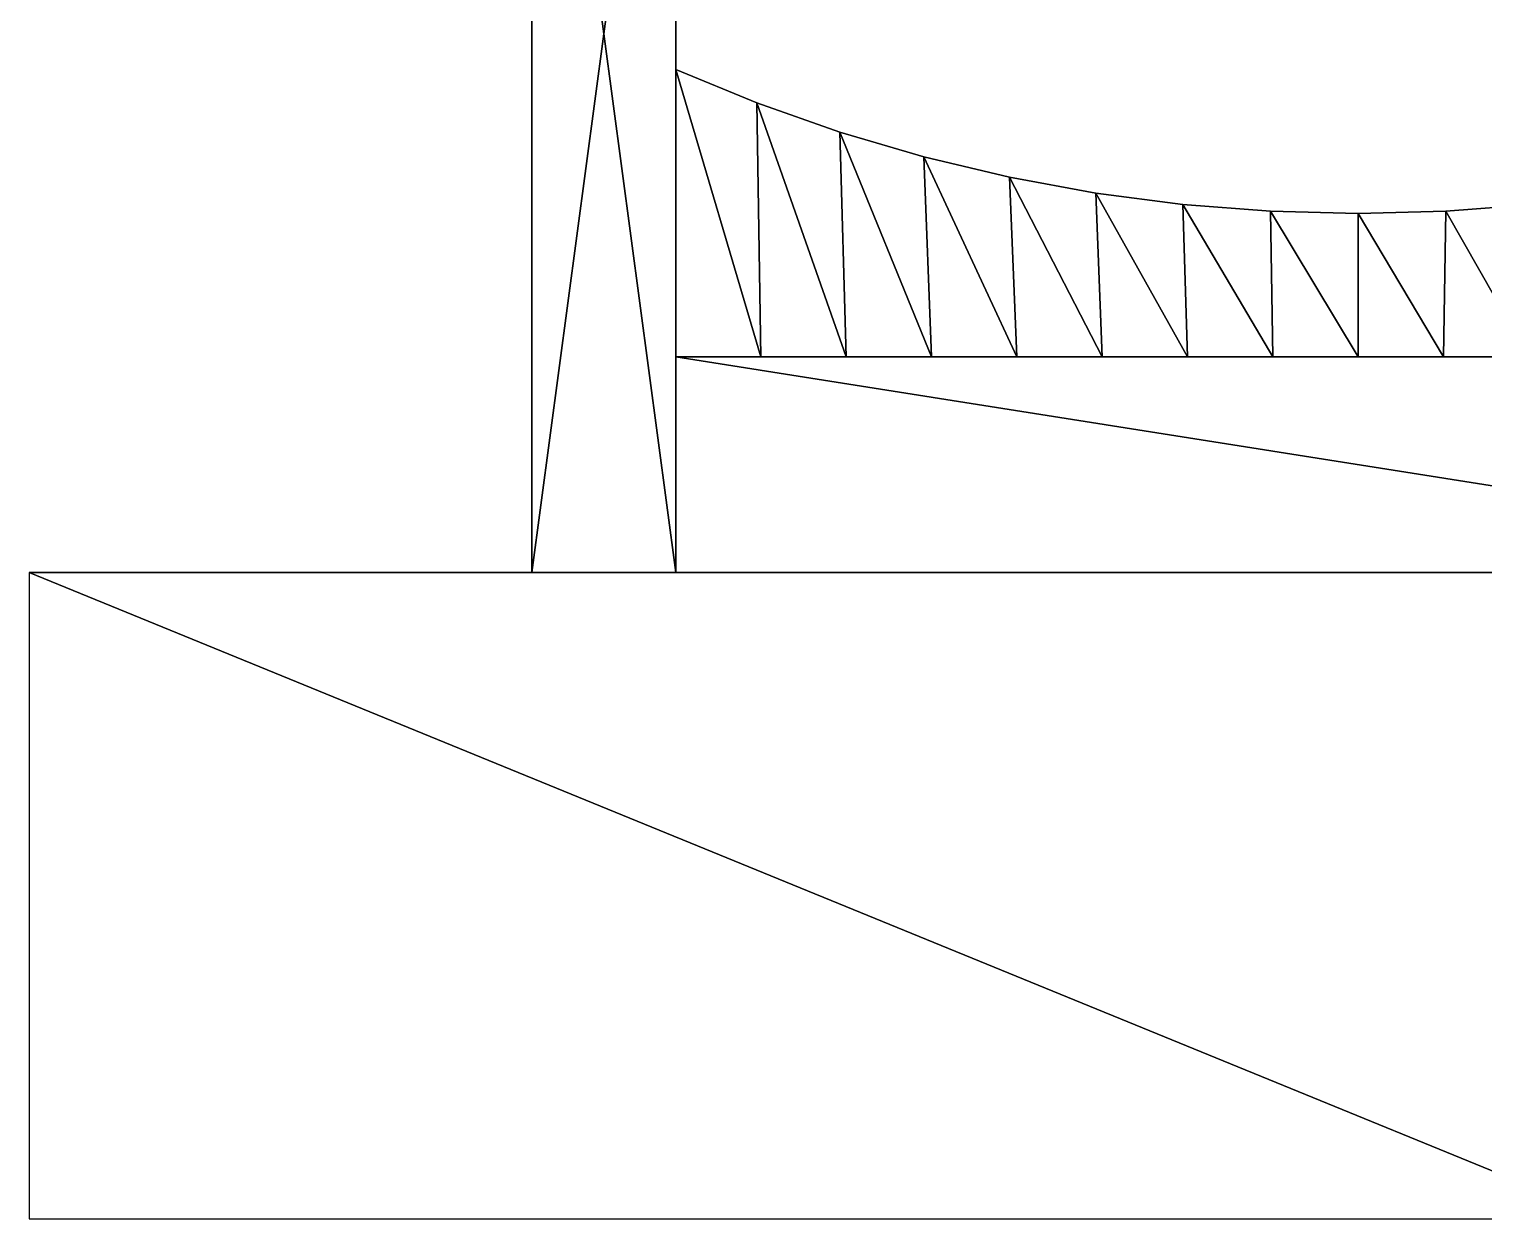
# Model space of a CAD drawing. Header units: metres. Extents: x -124 to 60, y -56 to 44.
# Drawn here: x -46 to -25.75, y -42 to -25.44 of the extents above; entities that cross this region are included whole.
import ezdxf

# ---------------------------------------------------------------- set-up
doc = ezdxf.new("R2010")
doc.units = ezdxf.units.M

msp = doc.modelspace()

# ---------------------------------------------------------------- linework, layer by layer
for points in [[(-39, -33, -6), (-37, -33, -6), (-37, -18, -6)], [(-39, -18, -7), (-37, -18, -7), (-37, -33, -7)], [(-37, -33, -7), (-39, -33, -7), (-39, -18, -7)], [(-37, -18, -6), (-39, -18, -6), (-39, -33, -6)], [(-39, -33, -6), (-39, -18, -6), (-39, -18, -7)], [(-39, -18, -7), (-39, -33, -7), (-39, -33, -6)], [(-37, -33, -7), (-37, -18, -7), (-37, -18, -6)], [(-37, -18, -6), (-37, -33, -6), (-37, -33, -7)], [(-35.8125, -30, -6), (-35.8695, -26.4648, -6), (-37, -26, -6)], [(-37, -26, -6), (-37, -30, -6), (-35.8125, -30, -6)], [(-35.8695, -26.4648, -7), (-35.8695, -26.4648, -6), (-37, -26, -6)], [(-37, -26, -6), (-37, -26, -7), (-35.8695, -26.4648, -7)], [(-34.625, -30, -6), (-34.7163, -26.8702, -6), (-35.8695, -26.4648, -6)], [(-35.8695, -26.4648, -6), (-35.8125, -30, -6), (-34.625, -30, -6)], [(-34.7163, -26.8702, -7), (-34.7163, -26.8702, -6), (-35.8695, -26.4648, -6)], [(-35.8695, -26.4648, -6), (-35.8695, -26.4648, -7), (-34.7163, -26.8702, -7)], [(-33.4375, -30, -6), (-33.5437, -27.2151, -6), (-34.7163, -26.8702, -6)], [(-34.7163, -26.8702, -6), (-34.625, -30, -6), (-33.4375, -30, -6)], [(-33.5437, -27.2151, -7), (-33.5437, -27.2151, -6), (-34.7163, -26.8702, -6)], [(-34.7163, -26.8702, -6), (-34.7163, -26.8702, -7), (-33.5437, -27.2151, -7)], [(-32.25, -30, -6), (-32.3547, -27.4985, -6), (-33.5437, -27.2151, -6)], [(-33.5437, -27.2151, -6), (-33.4375, -30, -6), (-32.25, -30, -6)], [(-32.3547, -27.4985, -7), (-32.3547, -27.4985, -6), (-33.5437, -27.2151, -6)], [(-33.5437, -27.2151, -6), (-33.5437, -27.2151, -7), (-32.3547, -27.4985, -7)], [(-31.0625, -30, -6), (-31.1525, -27.7198, -6), (-32.3547, -27.4985, -6)], [(-32.3547, -27.4985, -6), (-32.25, -30, -6), (-31.0625, -30, -6)], [(-31.1525, -27.7198, -7), (-31.1525, -27.7198, -6), (-32.3547, -27.4985, -6)], [(-32.3547, -27.4985, -6), (-32.3547, -27.4985, -7), (-31.1525, -27.7198, -7)], [(-29.875, -30, -6), (-29.9405, -27.8783, -6), (-31.1525, -27.7198, -6)], [(-31.1525, -27.7198, -6), (-31.0625, -30, -6), (-29.875, -30, -6)], [(-29.9405, -27.8783, -7), (-29.9405, -27.8783, -6), (-31.1525, -27.7198, -6)], [(-31.1525, -27.7198, -6), (-31.1525, -27.7198, -7), (-29.9405, -27.8783, -7)], [(-28.6875, -30, -6), (-28.7219, -27.9735, -6), (-29.9405, -27.8783, -6)], [(-29.9405, -27.8783, -6), (-29.875, -30, -6), (-28.6875, -30, -6)], [(-28.7219, -27.9735, -7), (-28.7219, -27.9735, -6), (-29.9405, -27.8783, -6)], [(-29.9405, -27.8783, -6), (-29.9405, -27.8783, -7), (-28.7219, -27.9735, -7)], [(-25.125, -30, -6), (-25.0595, -27.8783, -6), (-26.2781, -27.9735, -6)], [(-25.0595, -27.8783, -7), (-25.0595, -27.8783, -6), (-26.2781, -27.9735, -6)], [(-26.2781, -27.9735, -6), (-26.2781, -27.9735, -7), (-25.0595, -27.8783, -7)], [(-27.5, -30, -6), (-27.5, -28.0053, -6), (-28.7219, -27.9735, -6)], [(-28.7219, -27.9735, -6), (-28.6875, -30, -6), (-27.5, -30, -6)], [(-27.5, -28.0053, -7), (-27.5, -28.0053, -6), (-28.7219, -27.9735, -6)], [(-28.7219, -27.9735, -6), (-28.7219, -27.9735, -7), (-27.5, -28.0053, -7)], [(-26.3125, -30, -6), (-26.2781, -27.9735, -6), (-27.5, -28.0053, -6)], [(-26.2781, -27.9735, -7), (-26.2781, -27.9735, -6), (-27.5, -28.0053, -6)], [(-27.5, -28.0053, -6), (-27.5, -28.0053, -7), (-26.2781, -27.9735, -7)], [(-27.5, -28.0053, -6), (-27.5, -30, -6), (-26.3125, -30, -6)], [(-26.2781, -27.9735, -6), (-26.3125, -30, -6), (-25.125, -30, -6)], [(-18, -33, -6), (-18, -30, -6), (-37, -30, -6)], [(-37, -30, -6), (-37, -33, -6), (-18, -33, -6)], [(-24, -42, 4), (-24, -33, 4), (-46, -33, 4)], [(-46, -33, 4), (-46, -42, 4), (-24, -42, 4)], [(-46, -33, 4), (-2, -33, 4), (-2, -33, -6)], [(-2, -33, -6), (-46, -33, -6), (-46, -33, 4)], [(-39, -33, -7), (-37, -33, -7), (-37, -33, -6)], [(-37, -33, -6), (-39, -33, -6), (-39, -33, -7)]]:
    msp.add_3dface(points)

doc.saveas('drawing.dxf')
